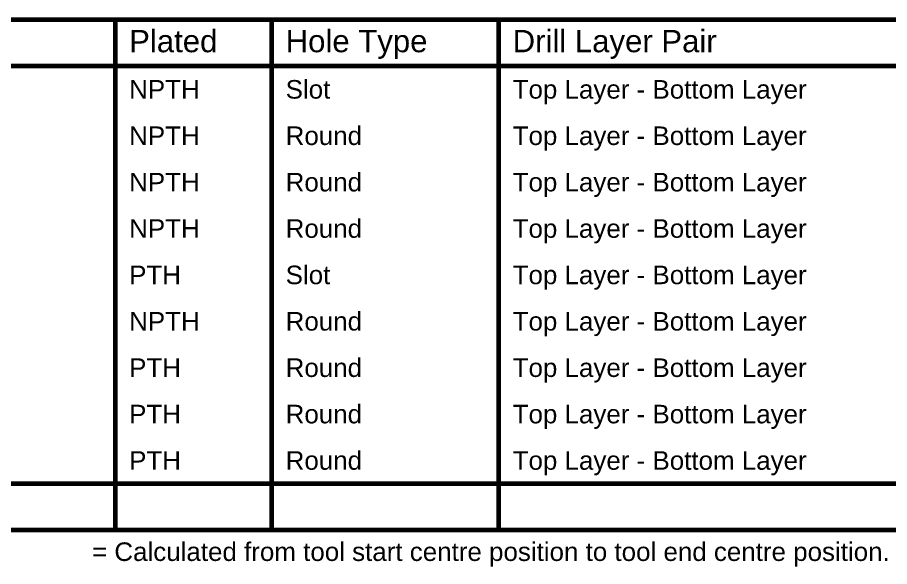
# Model space of a CAD drawing. Header units: inches. Extents: x -22 to 5433, y -13 to 5447.
# Drawn here: x 142.5 to 214.1, y 35.8 to 80.9 of the extents above; entities that cross this region are included whole.
import ezdxf

# ---------------------------------------------------------------- set-up
doc = ezdxf.new("R2010")
doc.units = ezdxf.units.IN
doc.layers.add('Drill Drawing', color=1, linetype='Continuous')
doc.styles.add('Arial', font='', dxfattribs={"height": 0.2})
doc.styles.get('Arial').set_extended_font_data('Arial')

msp = doc.modelspace()

# ---------------------------------------------------------------- linework, layer by layer
at = {"layer": 'Drill Drawing'}
for points in [[(92.113, 80.694, 0.381, 0.381, 0), (435.729, 80.694, 0.381, 0.381, 0)], [(150.543, 38.784, 0.381, 0.381, 0), (150.543, 80.694, 0.381, 0.381, 0)], [(163.392, 38.784, 0.381, 0.381, 0), (163.392, 80.694, 0.381, 0.381, 0)], [(182.031, 38.784, 0.381, 0.381, 0), (182.031, 80.694, 0.381, 0.381, 0)], [(92.113, 76.884, 0.381, 0.381, 0), (435.729, 76.884, 0.381, 0.381, 0)], [(92.113, 42.594, 0.381, 0.381, 0), (435.729, 42.594, 0.381, 0.381, 0)], [(92.113, 38.784, 0.381, 0.381, 0), (435.729, 38.784, 0.381, 0.381, 0)]]:
    msp.add_lwpolyline(points, format="xyseb", dxfattribs=at)
for points in [[(150.448, 80.694, 0.191, 0.191, 1), (150.638, 80.694, 0.191, 0.191, 1)], [(163.297, 80.694, 0.191, 0.191, 1), (163.487, 80.694, 0.191, 0.191, 1)], [(181.935, 80.694, 0.191, 0.191, 1), (182.126, 80.694, 0.191, 0.191, 1)], [(150.448, 38.784, 0.191, 0.191, 1), (150.638, 38.784, 0.191, 0.191, 1)], [(163.297, 38.784, 0.191, 0.191, 1), (163.487, 38.784, 0.191, 0.191, 1)], [(181.935, 38.784, 0.191, 0.191, 1), (182.126, 38.784, 0.191, 0.191, 1)]]:
    msp.add_lwpolyline(points, format="xyseb", close=True, dxfattribs=at)

# ---------------------------------------------------------------- texts
at = {"layer": 'Drill Drawing', "style": 'Arial'}
for s, height, p in [('Plated', 1.8288, (151.686, 78.027)), ('Hole Type', 1.8288, (164.535, 78.027)), ('Drill Layer Pair', 1.8288, (183.174, 78.027)), ('NPTH', 1.524, (151.686, 74.217)), ('Slot', 1.524, (164.535, 74.217)), ('Top Layer - Bottom Layer', 1.524, (183.174, 74.217)), ('NPTH', 1.524, (151.686, 70.407)), ('Round', 1.524, (164.535, 70.407)), ('Top Layer - Bottom Layer', 1.524, (183.174, 70.407)), ('NPTH', 1.524, (151.686, 66.597)), ('Round', 1.524, (164.535, 66.597)), ('Top Layer - Bottom Layer', 1.524, (183.174, 66.597)), ('NPTH', 1.524, (151.686, 62.787)), ('Round', 1.524, (164.535, 62.787)), ('Top Layer - Bottom Layer', 1.524, (183.174, 62.787)), ('PTH', 1.524, (151.686, 58.977)), ('Slot', 1.524, (164.535, 58.977)), ('Top Layer - Bottom Layer', 1.524, (183.174, 58.977)), ('NPTH', 1.524, (151.686, 55.167)), ('Round', 1.524, (164.535, 55.167)), ('Top Layer - Bottom Layer', 1.524, (183.174, 55.167)), ('PTH', 1.524, (151.686, 51.357)), ('Round', 1.524, (164.535, 51.357)), ('Top Layer - Bottom Layer', 1.524, (183.174, 51.357)), ('PTH', 1.524, (151.686, 47.547)), ('Round', 1.524, (164.535, 47.547)), ('Top Layer - Bottom Layer', 1.524, (183.174, 47.547)), ('PTH', 1.524, (151.686, 43.737)), ('Round', 1.524, (164.535, 43.737)), ('Top Layer - Bottom Layer', 1.524, (183.174, 43.737)), ('= Calculated from tool start centre position to tool end centre position.', 1.524, (148.637, 36.245))]:
    msp.add_text(s, height=height, dxfattribs=at).set_placement(p)

doc.saveas('drawing.dxf')
